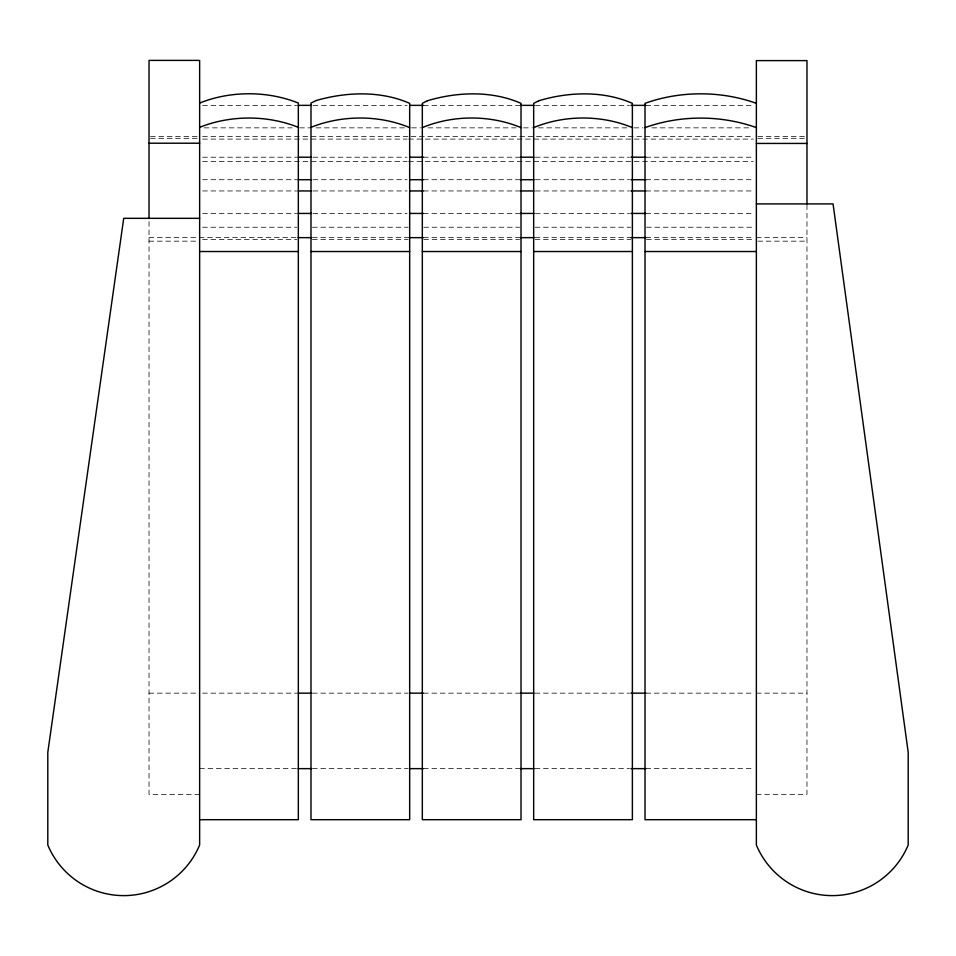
<?xml version="1.0" encoding="UTF-8"?>
<svg xmlns="http://www.w3.org/2000/svg" width="956" height="956" viewBox="0 0 956 956"><rect width="100%" height="100%" fill="white"/><g stroke="black" fill="none" stroke-linecap="round" stroke-linejoin="round"><path stroke-width="0.72" stroke-dasharray="4.78 3.58" d="M202.624 105.363L296.647 105.363M313.066 105.363L407.101 105.363M423.52 105.363L520.542 105.363M535.468 105.363L629.49 105.363M645.909 105.363L753.376 105.363M204.118 127.853L292.178 127.853M299.634 127.853L310.091 127.853M316.054 127.853L405.607 127.853M411.582 127.853L420.532 127.853M428.001 127.853L516.061 127.853M523.518 127.853L532.48 127.853M538.455 127.853L628.008 127.853M633.971 127.853L642.934 127.853M651.884 127.853L750.4 127.853M150.51 136.433L198.143 136.433M202.576 136.433L410.088 136.433M411.08 136.433L753.4 136.433M757.857 136.433L805.49 136.433M150.51 138.321L198.143 138.321M757.857 138.321L805.49 138.321M202.624 139.098L407.101 139.098M408.594 139.098L753.376 139.098M202.624 157.214L296.647 157.214M313.066 157.214L407.101 157.214M423.52 157.214L520.542 157.214M535.468 157.214L629.49 157.214M645.909 157.214L753.376 157.214M202.624 161.6L407.101 161.6M408.594 161.6L753.376 161.6M202.624 179.704L296.647 179.704M313.066 179.704L407.101 179.704M423.52 179.704L520.542 179.704M535.468 179.704L629.49 179.704M645.909 179.704L753.376 179.704M202.624 190.949L296.647 190.949M313.066 190.949L407.101 190.949M423.52 190.949L520.542 190.949M535.468 190.949L629.49 190.949M645.909 190.949L753.376 190.949M202.624 213.439L296.647 213.439M313.066 213.439L407.101 213.439M423.52 213.439L520.542 213.439M535.468 213.439L629.49 213.439M645.909 213.439L753.376 213.439M202.576 227.241L296.85 227.241M312.457 227.241L408.2 227.241M423.795 227.241L519.55 227.241M535.145 227.241L630.888 227.241M646.507 227.241L753.4 227.241M149.028 237.65L296.85 237.65M312.457 237.65L409.67 237.65M423.52 237.65L521.02 237.65M535.145 237.65L632.37 237.65M645.909 237.65L753.4 237.65M756.363 237.65L806.972 237.65M202.576 239.382L296.85 239.382M312.457 239.382L408.2 239.382M423.795 239.382L519.55 239.382M535.145 239.382L630.888 239.382M646.507 239.382L753.4 239.382M149.028 241.163L198.143 241.163M757.857 241.163L806.972 241.163M149.028 693.16L199.637 693.16M202.576 693.16L296.85 693.16M312.457 693.16L408.2 693.16M423.52 693.16L520.542 693.16M535.145 693.16L629.49 693.16M645.909 693.16L753.4 693.16M756.363 693.16L806.972 693.16M199.637 768.636L298.332 768.636M312.457 768.636L408.2 768.636M423.52 768.636L520.542 768.636M535.145 768.636L629.49 768.636M645.909 768.636L753.4 768.636M199.637 794.388L149.028 794.388L149.028 219.784M756.363 794.388L806.972 794.388L806.972 203.915"/><path stroke-width="1.43" d="M422.325 127.626C452.941 114.804 490.404 114.804 521.02 127.626M533.675 127.626C564.291 114.804 601.754 114.804 632.37 127.626M310.987 127.339C341.758 114.959 379.03 114.792 409.67 127.626M199.637 103.057C230.444 90.665 267.525 90.665 298.332 103.057L298.332 819.686L199.637 819.686M199.637 127.339C230.444 114.947 267.525 114.947 298.332 127.339M645.013 127.626C680.278 114.923 721.111 114.923 756.363 127.626M298.141 105.363L311.572 105.363M410.088 105.363L423.52 105.363M520.542 105.363L533.974 105.363M630.984 105.363L645.909 105.363M149.028 143.209L199.637 143.209M756.363 143.436L806.972 143.436M298.141 157.214L311.572 157.214M410.088 157.214L423.52 157.214M520.542 157.214L533.974 157.214M630.984 157.214L645.909 157.214M298.141 179.704L311.572 179.704M410.088 179.704L423.52 179.704M520.542 179.704L533.974 179.704M630.984 179.704L645.909 179.704M298.141 190.949L311.572 190.949M410.088 190.949L423.52 190.949M520.542 190.949L533.974 190.949M630.984 190.949L645.909 190.949M756.363 203.915L833.058 203.915L908.2 752.324L908.2 844.996A82.24 82.24 0 0 1 756.363 844.996L756.363 60.61L806.972 60.61L806.972 203.915M298.141 213.439L311.572 213.439M410.088 213.439L423.52 213.439M520.542 213.439L533.974 213.439M630.984 213.439L645.909 213.439M199.637 218.327L123.718 218.327L47.8 752.324L47.8 844.996A82.24 82.24 0 0 0 199.637 844.996L199.637 60.395L149.028 60.395L149.028 218.47M298.141 237.65L311.572 237.65M409.67 237.65L423.52 237.65M520.542 237.65L533.974 237.65M630.984 237.65L645.909 237.65M199.637 251.524L298.332 251.524M310.987 251.524L409.67 251.524M422.325 251.524L521.02 251.524M533.675 251.524L632.37 251.524M645.013 251.524L756.363 251.524M298.141 693.16L311.572 693.16M409.67 693.16L423.52 693.16M520.542 693.16L533.974 693.16M630.984 693.16L645.909 693.16M298.141 768.636L311.572 768.636M409.67 768.636L423.52 768.636M520.542 768.636L533.974 768.636M630.984 768.636L645.909 768.636M756.363 819.686L645.013 819.686L645.013 103.344C680.278 90.641 721.111 90.641 756.363 103.344M427.38 100.762L422.325 103.344L422.325 819.686L521.02 819.686L521.02 103.344C491.982 90.569 457.374 91.74 427.38 100.762M538.73 100.762L533.675 103.344L533.675 819.686L632.37 819.686L632.37 103.344C603.332 90.569 568.724 91.74 538.73 100.762M316.221 100.523L310.987 103.057L310.987 819.686L409.67 819.686L409.67 103.344C380.667 90.605 346.239 91.824 316.221 100.523"/></g></svg>
